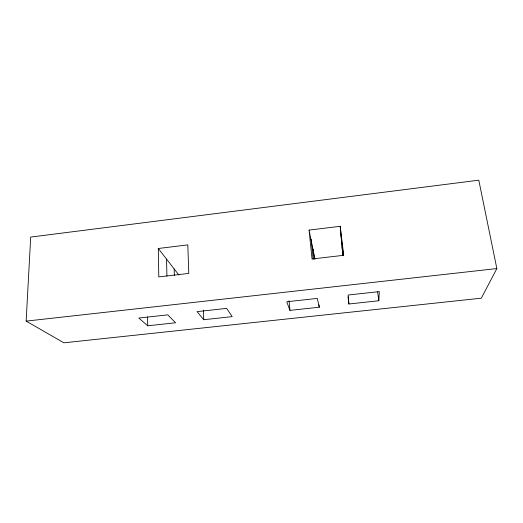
<?xml version="1.0" encoding="UTF-8"?>
<svg xmlns="http://www.w3.org/2000/svg" width="523" height="523" viewBox="0 0 523 523"><rect width="100%" height="100%" fill="white"/><g stroke="black" fill="none" stroke-linecap="round" stroke-linejoin="round"><path stroke-width="0.78" d="M26.15 321.122L30.694 237.076L478.787 180.187L496.85 268.574L481.337 298.182L63.898 342.813L26.15 321.122L496.85 268.574M378.822 300.751L379.338 291.592L348.141 295.024L348.893 303.994L378.822 300.751L377.613 291.886M158.292 248.49L187.809 244.888L188.783 273.405L158.796 276.915L158.292 248.49L178.886 274.993M309.067 230.094L340.205 226.296L343.703 255.296L312.041 258.996L309.067 230.094L314.951 259.356M147.702 325.796L175.584 322.776L167.778 314.853L138.811 318.036L147.702 325.796L147.604 316.886M203.741 319.723L232.186 316.637L226.636 308.38L197.053 311.636L203.741 319.723L203.342 310.047M319.265 307.204L317.271 298.417L286.741 301.771L289.945 310.381L319.265 307.204L319.017 304.824M340.323 230.179L340.617 232.572M340.806 234.167L343.408 255.747M341.427 241.933L341.715 244.319M341.996 246.706L343.049 255.453M348.03 296.829L348.893 303.994M313.238 249.308L314.231 258.82M311.165 239.357L313.225 259.277M340.205 226.296L342.853 255.309M289.088 300.705L289.945 310.381M174.172 268.927L174.342 275.36M166.549 259.114L166.922 276.066"/></g></svg>
